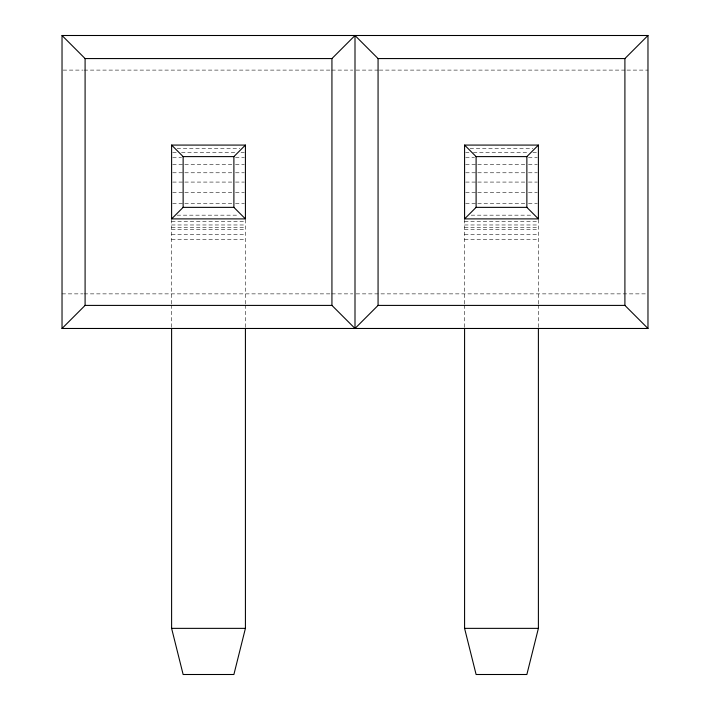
<?xml version="1.0" encoding="UTF-8"?>
<svg xmlns="http://www.w3.org/2000/svg" width="710" height="710" viewBox="0 0 710 710"><rect width="100%" height="100%" fill="white"/><g stroke="black" fill="none" stroke-linecap="round" stroke-linejoin="round"><path stroke-width="0.53" stroke-dasharray="3.55 2.66" d="M63.137 70.104L83.034 70.104M84.144 70.104L330.674 70.104M331.783 70.104L352.79 70.104M356.109 70.104L378.217 70.104M379.326 70.104L625.856 70.104M626.966 70.104L647.973 70.104M177.109 148.301L239.918 148.301M470.082 148.301L532.89 148.301M172.707 152.277L177.109 152.277M181.52 152.277L236.608 152.277M241.018 152.277L244.32 152.277M465.68 152.277L468.982 152.277M473.392 152.277L528.48 152.277M532.89 152.277L537.292 152.277M172.707 157.744L181.52 157.744M235.507 157.744L244.32 157.744M465.68 157.744L474.493 157.744M528.48 157.744L537.292 157.744M172.707 164.622L183.721 164.622M184.822 164.622L234.406 164.622M235.507 164.622L244.32 164.622M465.68 164.622L476.694 164.622M477.794 164.622L527.379 164.622M528.48 164.622L537.292 164.622M172.707 172.779L183.721 172.779M184.822 172.779L234.406 172.779M235.507 172.779L244.32 172.779M465.68 172.779L476.694 172.779M477.794 172.779L527.379 172.779M528.48 172.779L537.292 172.779M172.707 182.079L183.721 182.079M184.822 182.079L234.406 182.079M235.507 182.079L244.32 182.079M465.68 182.079L476.694 182.079M477.794 182.079L527.379 182.079M528.48 182.079L537.292 182.079M172.707 192.366L183.721 192.366M184.822 192.366L234.406 192.366M235.507 192.366L244.32 192.366M465.68 192.366L476.694 192.366M477.794 192.366L527.379 192.366M528.48 192.366L537.292 192.366M172.707 203.459L183.721 203.459M184.822 203.459L234.406 203.459M235.507 203.459L244.32 203.459M465.68 203.459L476.694 203.459M477.794 203.459L527.379 203.459M528.48 203.459L537.292 203.459M177.109 215.174L238.817 215.174M471.183 215.174L532.89 215.174M171.607 221.68L245.42 221.68M464.58 221.68L538.393 221.68M171.607 224.972L245.42 224.972M464.58 224.972L538.393 224.972M171.607 227.315L245.42 227.315M464.58 227.315L538.393 227.315M171.607 229.277L245.42 229.277M464.58 229.277L538.393 229.277M171.607 234.282L245.42 234.282M464.58 234.282L538.393 234.282M171.607 239.661L245.42 239.661M464.58 239.661L538.393 239.661M62.027 293.869L83.034 293.869M84.144 293.869L330.674 293.869M331.783 293.869L352.79 293.869M356.109 293.869L647.973 293.869M538.393 219.594L538.393 303.889M538.393 304.998L538.393 327.141M464.58 219.594L464.58 303.889M464.58 304.998L464.58 327.141M245.42 219.594L245.42 303.889M245.42 304.998L245.42 327.141M171.607 219.594L171.607 303.889M171.607 304.998L171.607 327.141"/><path stroke-width="1.06" d="M245.42 328.251L245.42 628.359L233.892 674.5L183.136 674.5L171.607 628.359L171.607 328.251M538.393 328.251L538.393 628.359L526.864 674.5L476.108 674.5L464.58 628.359L464.58 328.251M62.027 328.473L85.093 305.406L85.093 58.566L62.027 35.5L62.027 328.473L647.973 328.473L647.973 35.5L62.027 35.5M171.607 218.893L183.136 207.364L233.892 207.364L245.42 218.893L171.607 218.893L171.607 145.08L245.42 145.08L245.42 218.893M233.892 207.364L233.892 156.608L245.42 145.08M331.934 58.566L355 35.5L378.066 58.566L378.066 305.406L355 328.473L331.934 305.406L331.934 58.566L85.093 58.566M464.58 218.893L476.108 207.364L526.864 207.364L538.393 218.893L464.58 218.893L464.58 145.08L538.393 145.08L538.393 218.893M526.864 207.364L526.864 156.608L538.393 145.08M647.973 328.473L624.906 305.406L624.906 58.566L647.973 35.5M378.066 58.566L624.906 58.566M171.607 145.08L183.136 156.608L233.892 156.608M464.58 145.08L476.108 156.608L526.864 156.608M85.093 305.406L331.934 305.406M378.066 305.406L624.906 305.406M171.607 628.359L245.42 628.359M464.58 628.359L538.393 628.359M476.108 156.608L476.108 207.364M355 35.5L355 328.473M183.136 156.608L183.136 207.364"/></g></svg>
